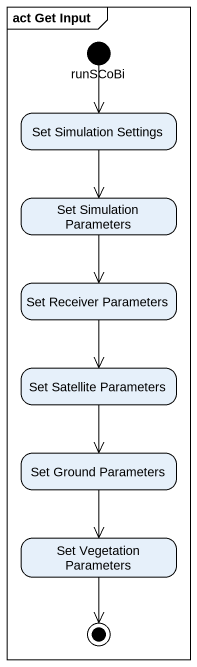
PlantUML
@startuml
mainframe act Get Input
hide empty description
state runSCoBi <<start>>
state "Set Simulation Settings" as Set_Simulation_Settings
state "Set Simulation Parameters" as Set_Simulation_Parameters
state "Set Receiver Parameters" as Set_Receiver_Parameters
state "Set Satellite Parameters" as Set_Satellite_Parameters
state "Set Ground Parameters" as Set_Ground_Parameters
state "Set Vegetation Parameters" as Set_Vegetation_Parameters
runSCoBi --> Set_Simulation_Settings
Set_Simulation_Settings --> Set_Simulation_Parameters
Set_Simulation_Parameters --> Set_Receiver_Parameters
Set_Receiver_Parameters --> Set_Satellite_Parameters
Set_Satellite_Parameters --> Set_Ground_Parameters
Set_Ground_Parameters --> Set_Vegetation_Parameters
Set_Vegetation_Parameters --> [*]
@enduml
